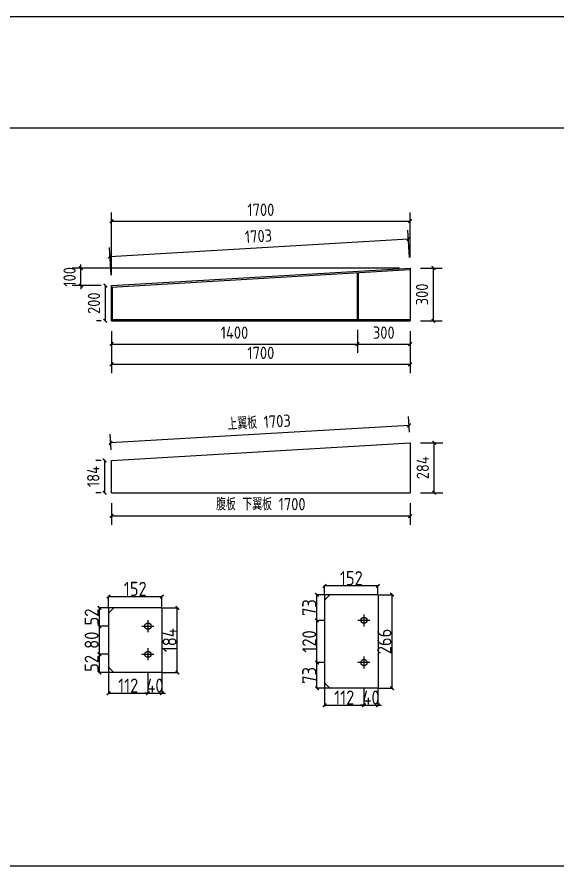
# Model space of a CAD drawing. Extents: x 102162 to 621267, y -39398 to 328893.
# Drawn here: x 473806 to 489186, y 296602 to 320757 of the extents above; entities that cross this region are included whole.
import ezdxf

# ---------------------------------------------------------------- set-up
doc = ezdxf.new("R2010")
doc.units = 0
doc.header["$LTSCALE"] = 1000
doc.header["$MEASUREMENT"] = 0
doc.styles.get("Standard").update_dxf_attribs({"font": 'gbenor.shx', "bigfont": 'gbcbig.shx'})
doc.dimstyles.get("Standard").update_dxf_attribs({"dimscale": 100, "dimtxt": 3.5, "dimasz": 1, "dimexe": 2.5, "dimexo": 3, "dimgap": 1.5, "dimtad": 1, "dimdec": 0, "dimzin": 0, "dimdsep": 46, "dimtxsty": 'Standard', "dimblk": 'ARCHTICK', "dimcen": 0.09, "dimadec": 0, "dimazin": 0, "dimtfac": 1, "dimtdec": 0, "dimtix": 1, "dimtmove": 2, "dimatfit": 3, "dimfxl": 1, "dimtolj": 1, "dimtzin": 0, "dimarcsym": 0})

# ---------------------------------------------------------------- blocks, each defined once
blk = doc.blocks.new('_ArchTick')
at = {"color": 0, "linetype": 'ByBlock', "const_width": 0.4}
blk.add_lwpolyline([(-0.5, -0.5), (0.5, 0.5)], dxfattribs=at)
blk = doc.blocks.new('*D7440')
at = {"color": 3, "lineweight": -2}
for p, q in [((483501, 311854), (483501, 311202)), ((476501, 311814), (476501, 311202)), ((476501, 311452), (483501, 311452))]:
    blk.add_line(p, q, dxfattribs=at)
at = {"layer": 'Defpoints', "color": 0}
for p in [(476501, 312114), (483501, 312154), (483501, 311452)]:
    blk.add_point(p, dxfattribs=at)
at = {"color": 3, "lineweight": -2, "xscale": 100, "yscale": 100, "zscale": 100, "rotation": 180}
blk.add_blockref('_ArchTick', (476501, 311452), dxfattribs=at)
at = {"color": 3, "lineweight": -2, "xscale": 100, "yscale": 100, "zscale": 100}
blk.add_blockref('_ArchTick', (483501, 311452), dxfattribs=at)
at = {"color": 0, "insert": (480001, 311777), "char_height": 350, "attachment_point": 5}
blk.add_mtext('\\A1;1400', dxfattribs=at)
blk = doc.blocks.new('*D7441')
at = {"color": 3, "lineweight": -2}
for p, q in [((483501, 311854), (483501, 311202)), ((485001, 311814), (485001, 311202)), ((483501, 311452), (485001, 311452))]:
    blk.add_line(p, q, dxfattribs=at)
at = {"layer": 'Defpoints', "color": 0}
for p in [(483501, 312154), (485001, 312114), (485001, 311452)]:
    blk.add_point(p, dxfattribs=at)
at = {"color": 3, "lineweight": -2, "xscale": 100, "yscale": 100, "zscale": 100, "rotation": 180}
blk.add_blockref('_ArchTick', (483501, 311452), dxfattribs=at)
at = {"color": 3, "lineweight": -2, "xscale": 100, "yscale": 100, "zscale": 100}
blk.add_blockref('_ArchTick', (485001, 311452), dxfattribs=at)
at = {"color": 0, "insert": (484251, 311777), "char_height": 350, "attachment_point": 5}
blk.add_mtext('\\A1;300', dxfattribs=at)
blk = doc.blocks.new('*D7442')
at = {"color": 3, "lineweight": -2}
for p, q in [((476201, 313114), (476073, 313114)), ((476323, 312114), (476323, 313114)), ((476201, 312114), (476073, 312114))]:
    blk.add_line(p, q, dxfattribs=at)
at = {"layer": 'Defpoints', "color": 0}
for p in [(476323, 313114), (476501, 313114), (476501, 312114)]:
    blk.add_point(p, dxfattribs=at)
at = {"color": 3, "lineweight": -2, "xscale": 100, "yscale": 100, "zscale": 100}
for p, rotation in [((476323, 313114), 90), ((476323, 312114), 270)]:
    blk.add_blockref('_ArchTick', p, dxfattribs=dict(at, rotation=rotation))
at = {"color": 0, "insert": (475998, 312614), "char_height": 350, "attachment_point": 5, "rotation": 90}
blk.add_mtext('\\A1;200', dxfattribs=at)
blk = doc.blocks.new('*D7443')
at = {"color": 3, "lineweight": -2}
for p, q in [((485301, 313614), (485916, 313614)), ((485666, 312114), (485666, 313614)), ((485301, 312114), (485916, 312114))]:
    blk.add_line(p, q, dxfattribs=at)
at = {"layer": 'Defpoints', "color": 0}
for p in [(485001, 313614), (485666, 313614), (485001, 312114)]:
    blk.add_point(p, dxfattribs=at)
at = {"color": 3, "lineweight": -2, "xscale": 100, "yscale": 100, "zscale": 100}
for p, rotation in [((485666, 313614), 90), ((485666, 312114), 270)]:
    blk.add_blockref('_ArchTick', p, dxfattribs=dict(at, rotation=rotation))
at = {"color": 0, "insert": (485341, 312864), "char_height": 350, "attachment_point": 5, "rotation": 90}
blk.add_mtext('\\A1;300', dxfattribs=at)
blk = doc.blocks.new('*D7444')
at = {"color": 3, "lineweight": -2}
for p, q in [((484701, 313614), (475379, 313614)), ((475629, 313614), (475629, 313714)), ((475629, 313114), (475629, 313614)), ((476201, 313114), (475379, 313114)), ((475629, 313114), (475629, 313014))]:
    blk.add_line(p, q, dxfattribs=at)
at = {"layer": 'Defpoints', "color": 0}
for p in [(475629, 313614), (485001, 313614), (476501, 313114)]:
    blk.add_point(p, dxfattribs=at)
at = {"color": 3, "lineweight": -2, "xscale": 100, "yscale": 100, "zscale": 100}
for p, rotation in [((475629, 313614), 270), ((475629, 313114), 90)]:
    blk.add_blockref('_ArchTick', p, dxfattribs=dict(at, rotation=rotation))
at = {"color": 0, "insert": (475304, 313364), "char_height": 350, "attachment_point": 5, "rotation": 90}
blk.add_mtext('\\A1;100', dxfattribs=at)
blk = doc.blocks.new('*D7438')
at = {"color": 3, "lineweight": -2}
for p, q in [((476501, 313414), (476501, 315197)), ((485001, 313914), (485001, 315197)), ((476501, 314947), (485001, 314947))]:
    blk.add_line(p, q, dxfattribs=at)
at = {"layer": 'Defpoints', "color": 0}
for p in [(485001, 314947), (485001, 313614), (476501, 313114)]:
    blk.add_point(p, dxfattribs=at)
at = {"color": 3, "lineweight": -2, "xscale": 100, "yscale": 100, "zscale": 100, "rotation": 180}
blk.add_blockref('_ArchTick', (476501, 314947), dxfattribs=at)
at = {"color": 3, "lineweight": -2, "xscale": 100, "yscale": 100, "zscale": 100}
blk.add_blockref('_ArchTick', (485001, 314947), dxfattribs=at)
at = {"color": 0, "insert": (480751, 315272), "char_height": 350, "attachment_point": 5}
blk.add_mtext('\\A1;1700', dxfattribs=at)
blk = doc.blocks.new('*D7439')
at = {"color": 3, "lineweight": -2}
for p, q in [((484984, 313914), (484938, 314696)), ((476452, 313946), (484952, 314446)), ((476484, 313414), (476438, 314196))]:
    blk.add_line(p, q, dxfattribs=at)
at = {"layer": 'Defpoints', "color": 0}
for p in [(484952, 314446), (485001, 313614), (476501, 313114)]:
    blk.add_point(p, dxfattribs=at)
at = {"color": 3, "lineweight": -2, "xscale": 100, "yscale": 100, "zscale": 100}
for p, rotation in [((484952, 314446), 3.366460663429805), ((476452, 313946), 183.3664606634298)]:
    blk.add_blockref('_ArchTick', p, dxfattribs=dict(at, rotation=rotation))
at = {"color": 0, "insert": (480683, 314521), "char_height": 350, "attachment_point": 5, "rotation": 3.3665}
blk.add_mtext('\\A1;1703', dxfattribs=at)
blk = doc.blocks.new('*D7445')
at = {"color": 3, "lineweight": -2}
for p, q in [((485301, 308642), (485938, 308642)), ((485688, 307222), (485688, 308642)), ((485301, 307222), (485938, 307222))]:
    blk.add_line(p, q, dxfattribs=at)
at = {"layer": 'Defpoints', "color": 0}
for p in [(485001, 308642), (485688, 308642), (485001, 307222)]:
    blk.add_point(p, dxfattribs=at)
at = {"color": 3, "lineweight": -2, "xscale": 100, "yscale": 100, "zscale": 100}
for p, rotation in [((485688, 308642), 90), ((485688, 307222), 270)]:
    blk.add_blockref('_ArchTick', p, dxfattribs=dict(at, rotation=rotation))
at = {"color": 0, "insert": (485363, 307932), "char_height": 350, "attachment_point": 5, "rotation": 90}
blk.add_mtext('\\A1;284', dxfattribs=at)
blk = doc.blocks.new('*D7446')
at = {"color": 3, "lineweight": -2}
for p, q in [((476501, 306922), (476501, 306309)), ((485001, 306922), (485001, 306309)), ((485001, 306559), (476501, 306559))]:
    blk.add_line(p, q, dxfattribs=at)
at = {"layer": 'Defpoints', "color": 0}
for p in [(476501, 307222), (485001, 307222), (476501, 306559)]:
    blk.add_point(p, dxfattribs=at)
at = {"color": 3, "lineweight": -2, "xscale": 100, "yscale": 100, "zscale": 100, "rotation": 180}
blk.add_blockref('_ArchTick', (476501, 306559), dxfattribs=at)
at = {"color": 3, "lineweight": -2, "xscale": 100, "yscale": 100, "zscale": 100}
blk.add_blockref('_ArchTick', (485001, 306559), dxfattribs=at)
at = {"color": 0, "insert": (480751, 306896), "char_height": 350, "attachment_point": 5}
blk.add_mtext('\\A1;腹板 下翼板 1700', dxfattribs=at)
blk = doc.blocks.new('*D7447')
at = {"color": 3, "lineweight": -2}
for p, q in [((484984, 308941), (484958, 309387)), ((484972, 309138), (476472, 308640)), ((476484, 308443), (476458, 308889))]:
    blk.add_line(p, q, dxfattribs=at)
at = {"layer": 'Defpoints', "color": 0}
for p in [(476472, 308640), (485001, 308642), (476501, 308144)]:
    blk.add_point(p, dxfattribs=at)
at = {"color": 3, "lineweight": -2, "xscale": 100, "yscale": 100, "zscale": 100}
for p, rotation in [((484972, 309138), 3.354606220116256), ((476472, 308640), 183.3546062201162)]:
    blk.add_blockref('_ArchTick', p, dxfattribs=dict(at, rotation=rotation))
at = {"color": 0, "insert": (480702, 309225), "char_height": 350, "attachment_point": 5, "rotation": 3.3546}
blk.add_mtext('\\A1;上翼板 1703', dxfattribs=at)
blk = doc.blocks.new('*D7448')
at = {"color": 3, "lineweight": -2}
for p, q in [((476501, 311814), (476501, 310626)), ((485001, 311814), (485001, 310626)), ((476501, 310876), (485001, 310876))]:
    blk.add_line(p, q, dxfattribs=at)
at = {"layer": 'Defpoints', "color": 0}
for p in [(476501, 312114), (485001, 312114), (485001, 310876)]:
    blk.add_point(p, dxfattribs=at)
at = {"color": 3, "lineweight": -2, "xscale": 100, "yscale": 100, "zscale": 100, "rotation": 180}
blk.add_blockref('_ArchTick', (476501, 310876), dxfattribs=at)
at = {"color": 3, "lineweight": -2, "xscale": 100, "yscale": 100, "zscale": 100}
blk.add_blockref('_ArchTick', (485001, 310876), dxfattribs=at)
at = {"color": 0, "insert": (480751, 311201), "char_height": 350, "attachment_point": 5}
blk.add_mtext('\\A1;1700', dxfattribs=at)
blk = doc.blocks.new('*D7449')
at = {"color": 3, "lineweight": -2}
for p, q in [((476201, 308142), (476054, 308142)), ((476304, 307222), (476304, 308142)), ((476201, 307222), (476054, 307222))]:
    blk.add_line(p, q, dxfattribs=at)
at = {"layer": 'Defpoints', "color": 0}
for p in [(476304, 308142), (476501, 308142), (476501, 307222)]:
    blk.add_point(p, dxfattribs=at)
at = {"color": 3, "lineweight": -2, "xscale": 100, "yscale": 100, "zscale": 100}
for p, rotation in [((476304, 308142), 90), ((476304, 307222), 270)]:
    blk.add_blockref('_ArchTick', p, dxfattribs=dict(at, rotation=rotation))
at = {"color": 0, "insert": (475979, 307682), "char_height": 350, "attachment_point": 5, "rotation": 90}
blk.add_mtext('\\A1;184', dxfattribs=at)
blk = doc.blocks.new('*D7450')
at = {"color": 0, "lineweight": -2}
for p, q in [((477955, 303946), (478392, 303946)), ((478372, 302096), (478372, 303956)), ((477955, 302106), (478392, 302106))]:
    blk.add_line(p, q, dxfattribs=at)
at = {"layer": 'Defpoints', "color": 0}
for p in [(477935, 303946), (478372, 303946), (477935, 302106)]:
    blk.add_point(p, dxfattribs=at)
at = {"color": 0, "lineweight": -2, "xscale": 100, "yscale": 100, "zscale": 100}
for p, rotation in [((478372, 303946), 90), ((478372, 302106), 270)]:
    blk.add_blockref('_ArchTick', p, dxfattribs=dict(at, rotation=rotation))
at = {"color": 0, "insert": (478152, 303026), "char_height": 400, "attachment_point": 5, "rotation": 90}
blk.add_mtext('\\A1;184', dxfattribs=at)
blk = doc.blocks.new('*D7451')
at = {"color": 0, "lineweight": -2}
for p, q in [((476415, 302086), (476415, 301496)), ((477535, 302086), (477535, 301496)), ((476405, 301516), (477545, 301516))]:
    blk.add_line(p, q, dxfattribs=at)
at = {"layer": 'Defpoints', "color": 0}
for p in [(476415, 302106), (477535, 302106), (477535, 301516)]:
    blk.add_point(p, dxfattribs=at)
at = {"color": 0, "lineweight": -2, "xscale": 100, "yscale": 100, "zscale": 100, "rotation": 180}
blk.add_blockref('_ArchTick', (476415, 301516), dxfattribs=at)
at = {"color": 0, "lineweight": -2, "xscale": 100, "yscale": 100, "zscale": 100}
blk.add_blockref('_ArchTick', (477535, 301516), dxfattribs=at)
at = {"color": 0, "insert": (476975, 301736), "char_height": 400, "attachment_point": 5}
blk.add_mtext('\\A1;112', dxfattribs=at)
blk = doc.blocks.new('*D7452')
at = {"color": 0, "lineweight": -2}
for p, q in [((477535, 302086), (477535, 301496)), ((477935, 302086), (477935, 301496)), ((477535, 301516), (477435, 301516)), ((477535, 301516), (477935, 301516)), ((477935, 301516), (478035, 301516))]:
    blk.add_line(p, q, dxfattribs=at)
at = {"layer": 'Defpoints', "color": 0}
for p in [(477535, 302106), (477935, 302106), (477935, 301516)]:
    blk.add_point(p, dxfattribs=at)
at = {"color": 0, "lineweight": -2, "xscale": 100, "yscale": 100, "zscale": 100}
blk.add_blockref('_ArchTick', (477535, 301516), dxfattribs=at)
at = {"color": 0, "lineweight": -2, "xscale": 100, "yscale": 100, "zscale": 100, "rotation": 180}
blk.add_blockref('_ArchTick', (477935, 301516), dxfattribs=at)
at = {"color": 0, "insert": (477735, 301736), "char_height": 400, "attachment_point": 5}
blk.add_mtext('\\A1;40', dxfattribs=at)
blk = doc.blocks.new('*D7453')
at = {"color": 0, "lineweight": -2}
for p, q in [((476395, 302626), (476133, 302626)), ((476153, 302096), (476153, 302636)), ((476395, 302106), (476133, 302106))]:
    blk.add_line(p, q, dxfattribs=at)
at = {"layer": 'Defpoints', "color": 0}
for p in [(476153, 302626), (476415, 302626), (476415, 302106)]:
    blk.add_point(p, dxfattribs=at)
at = {"color": 0, "lineweight": -2, "xscale": 100, "yscale": 100, "zscale": 100}
for p, rotation in [((476153, 302626), 90), ((476153, 302106), 270)]:
    blk.add_blockref('_ArchTick', p, dxfattribs=dict(at, rotation=rotation))
at = {"color": 0, "insert": (475933, 302366), "char_height": 400, "attachment_point": 5, "rotation": 90}
blk.add_mtext('\\A1;52', dxfattribs=at)
blk = doc.blocks.new('*D7454')
at = {"color": 0, "lineweight": -2}
for p, q in [((476395, 303426), (476133, 303426)), ((476153, 302616), (476153, 303436)), ((476395, 302626), (476133, 302626))]:
    blk.add_line(p, q, dxfattribs=at)
at = {"layer": 'Defpoints', "color": 0}
for p in [(476153, 303426), (476415, 303426), (476415, 302626)]:
    blk.add_point(p, dxfattribs=at)
at = {"color": 0, "lineweight": -2, "xscale": 100, "yscale": 100, "zscale": 100}
for p, rotation in [((476153, 303426), 90), ((476153, 302626), 270)]:
    blk.add_blockref('_ArchTick', p, dxfattribs=dict(at, rotation=rotation))
at = {"color": 0, "insert": (475933, 303026), "char_height": 400, "attachment_point": 5, "rotation": 90}
blk.add_mtext('\\A1;80', dxfattribs=at)
blk = doc.blocks.new('*D7455')
at = {"color": 0, "lineweight": -2}
for p, q in [((476395, 303946), (476133, 303946)), ((476153, 303416), (476153, 303956)), ((476395, 303426), (476133, 303426))]:
    blk.add_line(p, q, dxfattribs=at)
at = {"layer": 'Defpoints', "color": 0}
for p in [(476153, 303946), (476415, 303946), (476415, 303426)]:
    blk.add_point(p, dxfattribs=at)
at = {"color": 0, "lineweight": -2, "xscale": 100, "yscale": 100, "zscale": 100}
for p, rotation in [((476153, 303946), 90), ((476153, 303426), 270)]:
    blk.add_blockref('_ArchTick', p, dxfattribs=dict(at, rotation=rotation))
at = {"color": 0, "insert": (475933, 303686), "char_height": 400, "attachment_point": 5, "rotation": 90}
blk.add_mtext('\\A1;52', dxfattribs=at)
blk = doc.blocks.new('*D7456')
at = {"color": 0, "lineweight": -2}
for p, q in [((482567, 301640), (482567, 301154)), ((483687, 301640), (483687, 301154)), ((482557, 301174), (483697, 301174))]:
    blk.add_line(p, q, dxfattribs=at)
at = {"layer": 'Defpoints', "color": 0}
for p in [(482567, 301660), (483687, 301660), (483687, 301174)]:
    blk.add_point(p, dxfattribs=at)
at = {"color": 0, "lineweight": -2, "xscale": 100, "yscale": 100, "zscale": 100, "rotation": 180}
blk.add_blockref('_ArchTick', (482567, 301174), dxfattribs=at)
at = {"color": 0, "lineweight": -2, "xscale": 100, "yscale": 100, "zscale": 100}
blk.add_blockref('_ArchTick', (483687, 301174), dxfattribs=at)
at = {"color": 0, "insert": (483127, 301394), "char_height": 400, "attachment_point": 5}
blk.add_mtext('\\A1;112', dxfattribs=at)
blk = doc.blocks.new('*D7457')
at = {"color": 0, "lineweight": -2}
for p, q in [((483687, 301640), (483687, 301154)), ((484087, 301640), (484087, 301154)), ((483687, 301174), (483587, 301174)), ((483687, 301174), (484087, 301174)), ((484087, 301174), (484187, 301174))]:
    blk.add_line(p, q, dxfattribs=at)
at = {"layer": 'Defpoints', "color": 0}
for p in [(483687, 301660), (484087, 301660), (484087, 301174)]:
    blk.add_point(p, dxfattribs=at)
at = {"color": 0, "lineweight": -2, "xscale": 100, "yscale": 100, "zscale": 100}
blk.add_blockref('_ArchTick', (483687, 301174), dxfattribs=at)
at = {"color": 0, "lineweight": -2, "xscale": 100, "yscale": 100, "zscale": 100, "rotation": 180}
blk.add_blockref('_ArchTick', (484087, 301174), dxfattribs=at)
at = {"color": 0, "insert": (483887, 301394), "char_height": 400, "attachment_point": 5}
blk.add_mtext('\\A1;40', dxfattribs=at)
blk = doc.blocks.new('*D7458')
at = {"color": 0, "lineweight": -2}
for p, q in [((482547, 302390), (482329, 302390)), ((482349, 301650), (482349, 302400)), ((482547, 301660), (482329, 301660))]:
    blk.add_line(p, q, dxfattribs=at)
at = {"layer": 'Defpoints', "color": 0}
for p in [(482349, 302390), (482567, 302390), (482567, 301660)]:
    blk.add_point(p, dxfattribs=at)
at = {"color": 0, "lineweight": -2, "xscale": 100, "yscale": 100, "zscale": 100}
for p, rotation in [((482349, 302390), 90), ((482349, 301660), 270)]:
    blk.add_blockref('_ArchTick', p, dxfattribs=dict(at, rotation=rotation))
at = {"color": 0, "insert": (482129, 302025), "char_height": 400, "attachment_point": 5, "rotation": 90}
blk.add_mtext('\\A1;73', dxfattribs=at)
blk = doc.blocks.new('*D7459')
at = {"color": 0, "lineweight": -2}
for p, q in [((482547, 303590), (482329, 303590)), ((482349, 302380), (482349, 303600)), ((482547, 302390), (482329, 302390))]:
    blk.add_line(p, q, dxfattribs=at)
at = {"layer": 'Defpoints', "color": 0}
for p in [(482349, 303590), (482567, 303590), (482567, 302390)]:
    blk.add_point(p, dxfattribs=at)
at = {"color": 0, "lineweight": -2, "xscale": 100, "yscale": 100, "zscale": 100}
for p, rotation in [((482349, 303590), 90), ((482349, 302390), 270)]:
    blk.add_blockref('_ArchTick', p, dxfattribs=dict(at, rotation=rotation))
at = {"color": 0, "insert": (482129, 302990), "char_height": 400, "attachment_point": 5, "rotation": 90}
blk.add_mtext('\\A1;120', dxfattribs=at)
blk = doc.blocks.new('*D7460')
at = {"color": 0, "lineweight": -2}
for p, q in [((482547, 304320), (482329, 304320)), ((482349, 303580), (482349, 304330)), ((482547, 303590), (482329, 303590))]:
    blk.add_line(p, q, dxfattribs=at)
at = {"layer": 'Defpoints', "color": 0}
for p in [(482349, 304320), (482567, 304320), (482567, 303590)]:
    blk.add_point(p, dxfattribs=at)
at = {"color": 0, "lineweight": -2, "xscale": 100, "yscale": 100, "zscale": 100}
for p, rotation in [((482349, 304320), 90), ((482349, 303590), 270)]:
    blk.add_blockref('_ArchTick', p, dxfattribs=dict(at, rotation=rotation))
at = {"color": 0, "insert": (482129, 303955), "char_height": 400, "attachment_point": 5, "rotation": 90}
blk.add_mtext('\\A1;73', dxfattribs=at)
blk = doc.blocks.new('*D7461')
at = {"color": 0, "lineweight": -2}
for p, q in [((484097, 304572), (482557, 304572)), ((482567, 304340), (482567, 304592)), ((484087, 304340), (484087, 304592))]:
    blk.add_line(p, q, dxfattribs=at)
at = {"layer": 'Defpoints', "color": 0}
for p in [(482567, 304572), (482567, 304320), (484087, 304320)]:
    blk.add_point(p, dxfattribs=at)
at = {"color": 0, "lineweight": -2, "xscale": 100, "yscale": 100, "zscale": 100, "rotation": 180}
blk.add_blockref('_ArchTick', (482567, 304572), dxfattribs=at)
at = {"color": 0, "lineweight": -2, "xscale": 100, "yscale": 100, "zscale": 100}
blk.add_blockref('_ArchTick', (484087, 304572), dxfattribs=at)
at = {"color": 0, "insert": (483327, 304792), "char_height": 400, "attachment_point": 5}
blk.add_mtext('\\A1;152', dxfattribs=at)
blk = doc.blocks.new('*D7462')
at = {"color": 0, "lineweight": -2}
for p, q in [((484107, 304320), (484508, 304320)), ((484488, 301650), (484488, 304330)), ((484107, 301660), (484508, 301660))]:
    blk.add_line(p, q, dxfattribs=at)
at = {"layer": 'Defpoints', "color": 0}
for p in [(484087, 304320), (484488, 304320), (484087, 301660)]:
    blk.add_point(p, dxfattribs=at)
at = {"color": 0, "lineweight": -2, "xscale": 100, "yscale": 100, "zscale": 100}
for p, rotation in [((484488, 304320), 90), ((484488, 301660), 270)]:
    blk.add_blockref('_ArchTick', p, dxfattribs=dict(at, rotation=rotation))
at = {"color": 0, "insert": (484268, 302990), "char_height": 400, "attachment_point": 5, "rotation": 90}
blk.add_mtext('\\A1;266', dxfattribs=at)
blk = doc.blocks.new('*D7463')
at = {"color": 0, "lineweight": -2}
for p, q in [((476405, 304267), (477945, 304267)), ((476415, 303966), (476415, 304287)), ((477935, 303966), (477935, 304287))]:
    blk.add_line(p, q, dxfattribs=at)
at = {"layer": 'Defpoints', "color": 0}
for p in [(477935, 304267), (476415, 303946), (477935, 303946)]:
    blk.add_point(p, dxfattribs=at)
at = {"color": 0, "lineweight": -2, "xscale": 100, "yscale": 100, "zscale": 100, "rotation": 180}
blk.add_blockref('_ArchTick', (476415, 304267), dxfattribs=at)
at = {"color": 0, "lineweight": -2, "xscale": 100, "yscale": 100, "zscale": 100}
blk.add_blockref('_ArchTick', (477935, 304267), dxfattribs=at)
at = {"color": 0, "insert": (477175, 304487), "char_height": 400, "attachment_point": 5}
blk.add_mtext('\\A1;152', dxfattribs=at)

msp = doc.modelspace()

# ---------------------------------------------------------------- linework, layer by layer
for p, q in [((476501.2, 313114.3), (485001.2, 313614.3)), ((476501.2, 313114.3), (485001.2, 313614.3)), ((476501.2, 313074.2), (485001.2, 313574.2)), ((485001.2, 313614.3), (485001.2, 312114.3)), ((483501.2, 312154.3), (483501.2, 313486)), ((483531.2, 312154.3), (483531.2, 313486.8)), ((476501.2, 312114.3), (476501.2, 313114.3)), ((476531.2, 312154.3), (476531.2, 313076)), ((476501.2, 312154.3), (485001.2, 312154.3)), ((476501.2, 312114.3), (485001.2, 312114.3)), ((476501.2, 308141.8), (485001.2, 308641.8)), ((485001.2, 308641.8), (485001.2, 307221.9)), ((476501.2, 307221.9), (476501.2, 308141.8)), ((476501.2, 307221.9), (485001.2, 307221.9))]:
    msp.add_line(p, q)
at = {"color": 1}
msp.add_line((483516.2, 312154.3), (483516.2, 313486.8), dxfattribs=at)
at = {"color": 2}
for p, q in [((484087.4, 304320.1), (482567.4, 304320.1)), ((482567.4, 304320.1), (482567.4, 301660.1)), ((482717.4, 304320.1), (482567.4, 304170.1)), ((484087.4, 304320.1), (484087.4, 301660.1)), ((477934.9, 303946.5), (476414.9, 303946.5)), ((476414.9, 303946.5), (476414.9, 302106.5)), ((476564.9, 303946.5), (476414.9, 303796.5)), ((477934.9, 303946.5), (477934.9, 302106.5)), ((483687.4, 303760.1), (483687.4, 303420.1)), ((477364.9, 303426.5), (477704.9, 303426.5)), ((477534.9, 303596.5), (477534.9, 303256.5)), ((483857.4, 303590.1), (483517.4, 303590.1)), ((477534.9, 302796.5), (477534.9, 302456.5)), ((477364.9, 302626.5), (477704.9, 302626.5)), ((483687.4, 302560.1), (483687.4, 302220.1)), ((476414.9, 302256.5), (476564.9, 302106.5)), ((483857.4, 302390.1), (483517.4, 302390.1)), ((477934.9, 302106.5), (476414.9, 302106.5)), ((482567.4, 301810.1), (482717.4, 301660.1)), ((484087.4, 301660.1), (482567.4, 301660.1))]:
    msp.add_line(p, q, dxfattribs=at)
for points in [[(473411.7, 317601.7), (503111.7, 317601.7), (503111.7, 320757.4), (473411.7, 320757.4)], [(473411.7, 317601.7), (503111.7, 317601.7), (503111.7, 296601.7), (473411.7, 296601.7)]]:
    msp.add_lwpolyline(points, close=True)
for centre in [(483687.4, 303590.1), (477534.9, 303426.5), (477534.9, 302626.5), (483687.4, 302390.1)]:
    msp.add_circle(centre, 90, dxfattribs=at)

# ---------------------------------------------------------------- dimensions: what is measured, and where the dimension line sits
for base, p1, p2, picture, middle in [((485001.2, 314947.2), (476501.2, 313114.3), (485001.2, 313614.3), '*D7438', (480751.2, 315272.2)), ((483501.2, 311451.8), (476501.2, 312114.3), (483501.2, 312154.3), '*D7440', (480001.2, 311776.8)), ((485001.2, 311451.8), (483501.2, 312154.3), (485001.2, 312114.3), '*D7441', (484251.2, 311776.8))]:
    dim = msp.add_linear_dim(base=base, p1=p1, p2=p2, dimstyle='Standard', override={"dimlfac": 0.2, "dimclrd": 3, "dimclre": 3})
    dim.commit()
    dim.dimension.update_dxf_attribs({"geometry": picture, "text_midpoint": middle})
for p1, p2, distance, picture, middle in [((476501.2, 313114.3), (485001.2, 313614.3), 833.6, '*D7439', (480683.2, 314520.9)), ((485001.2, 312114.3), (485001.2, 313614.3), -664.3, '*D7443', (485340.5, 312864.3)), ((476501.2, 312114.3), (476501.2, 313114.3), 178, '*D7442', (475998.3, 312614.3)), ((476501.2, 312114.3), (485001.2, 312114.3), -1238.7, '*D7448', (480751.2, 311200.5)), ((485001.2, 307221.9), (485001.2, 308641.8), -687, '*D7445', (485363.2, 307931.9)), ((476501.2, 307221.9), (476501.2, 308141.8), 197.7, '*D7449', (475978.5, 307681.9))]:
    dim = msp.add_aligned_dim(p1=p1, p2=p2, distance=distance, dimstyle='Standard', override={"dimlfac": 0.2, "dimclrd": 3, "dimclre": 3})
    dim.commit()
    dim.dimension.update_dxf_attribs({"geometry": picture, "text_midpoint": middle})
dim = msp.add_linear_dim(base=(475628.8, 313614.3), p1=(476501.2, 313114.3), p2=(485001.2, 313614.3), angle=90, dimstyle='Standard', override={"dimlfac": 0.2, "dimclrd": 3, "dimclre": 3})
dim.commit()
dim.dimension.update_dxf_attribs({"geometry": '*D7444', "text_midpoint": (475303.8, 313364.3)})
for p1, p2, distance, text, picture, middle in [((485001.2, 308641.8), (476501.2, 308143.6), -496.8, '上翼板 1703', '*D7447', (480702.5, 309224.6)), ((485001.2, 307221.9), (476501.2, 307221.9), 662.7, '腹板 下翼板 1700', '*D7446', (480751.2, 306895.8))]:
    dim = msp.add_aligned_dim(p1=p1, p2=p2, distance=distance, text=text, dimstyle='Standard', override={"dimlfac": 0.2, "dimclrd": 3, "dimclre": 3})
    dim.commit()
    dim.dimension.update_dxf_attribs({"geometry": picture, "text_midpoint": middle})
at = {"color": 4}
for p1, p2, distance, override, picture, middle in [((484087.4, 304320.1), (482567.4, 304320.1), -251.6, {"dimtxt": 4, "dimexe": 0.2, "dimexo": 0.2, "dimgap": 0.2, "dimlfac": 0.1, "dimdle": 0.1}, '*D7461', (483327.4, 304791.7)), ((476414.9, 303946.5), (477934.9, 303946.5), 320.3, {"dimtxt": 4, "dimasz": 1, "dimexe": 0.2, "dimexo": 0.2, "dimgap": 0.2, "dimlfac": 0.1, "dimdle": 0.1}, '*D7463', (477174.9, 304486.8)), ((484087.4, 301660.1), (484087.4, 304320.1), -400.4, {"dimtxt": 4, "dimexe": 0.2, "dimexo": 0.2, "dimgap": 0.2, "dimlfac": 0.1, "dimdle": 0.1}, '*D7462', (484267.8, 302990.1)), ((477934.9, 302106.5), (477934.9, 303946.5), -437.4, {"dimtxt": 4, "dimexe": 0.2, "dimexo": 0.2, "dimgap": 0.2, "dimlfac": 0.1, "dimdle": 0.1}, '*D7450', (478152.3, 303026.5))]:
    dim = msp.add_aligned_dim(p1=p1, p2=p2, distance=distance, dimstyle='Standard', override=override, dxfattribs=at)
    dim.commit()
    dim.dimension.update_dxf_attribs({"geometry": picture, "text_midpoint": middle})
for base, p1, p2, picture, middle in [((482348.7, 304320.1), (482567.4, 303590.1), (482567.4, 304320.1), '*D7460', (482128.7, 303955.1)), ((476152.6, 303946.5), (476414.9, 303426.5), (476414.9, 303946.5), '*D7455', (475932.6, 303686.5)), ((482348.7, 303590.1), (482567.4, 302390.1), (482567.4, 303590.1), '*D7459', (482128.7, 302990.1)), ((476152.6, 303426.5), (476414.9, 302626.5), (476414.9, 303426.5), '*D7454', (475932.6, 303026.5)), ((476152.6, 302626.5), (476414.9, 302106.5), (476414.9, 302626.5), '*D7453', (475932.6, 302366.5)), ((482348.7, 302390.1), (482567.4, 301660.1), (482567.4, 302390.1), '*D7458', (482128.7, 302025.1))]:
    dim = msp.add_linear_dim(base=base, p1=p1, p2=p2, angle=90, dimstyle='Standard', override={"dimtxt": 4, "dimexe": 0.2, "dimexo": 0.2, "dimgap": 0.2, "dimlfac": 0.1, "dimdle": 0.1}, dxfattribs=at)
    dim.commit()
    dim.dimension.update_dxf_attribs({"geometry": picture, "text_midpoint": middle})
for base, p1, p2, picture, middle in [((477534.9, 301516.5), (476414.9, 302106.5), (477534.9, 302106.5), '*D7451', (476974.9, 301736.5)), ((477934.9, 301516.5), (477534.9, 302106.5), (477934.9, 302106.5), '*D7452', (477734.9, 301736.5)), ((483687.4, 301173.6), (482567.4, 301660.1), (483687.4, 301660.1), '*D7456', (483127.4, 301393.6)), ((484087.4, 301173.6), (483687.4, 301660.1), (484087.4, 301660.1), '*D7457', (483887.4, 301393.6))]:
    dim = msp.add_linear_dim(base=base, p1=p1, p2=p2, dimstyle='Standard', override={"dimtxt": 4, "dimexe": 0.2, "dimexo": 0.2, "dimgap": 0.2, "dimlfac": 0.1, "dimdle": 0.1}, dxfattribs=at)
    dim.commit()
    dim.dimension.update_dxf_attribs({"geometry": picture, "text_midpoint": middle})

doc.saveas('drawing.dxf')
